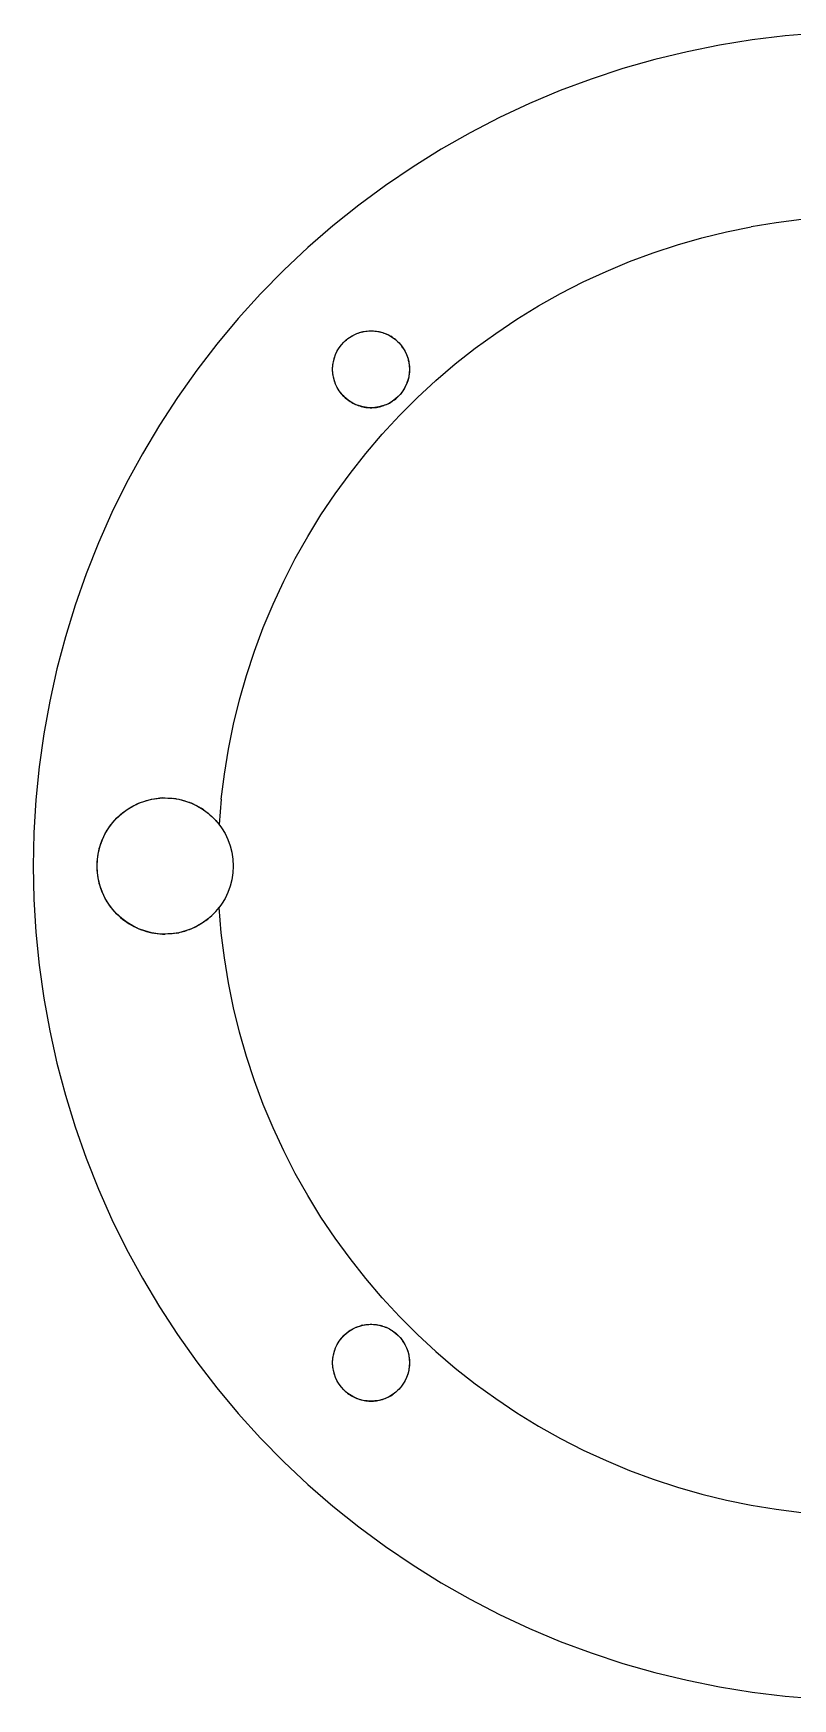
# Model space of a CAD drawing. Header units: millimetres. Extents: x -55 to 178, y -160 to 38.
# Drawn here: x -38 to -3.4, y -37.9 to 37.9 of the extents above; entities that cross this region are included whole.
import ezdxf

# ---------------------------------------------------------------- set-up
doc = ezdxf.new("R2010")
doc.units = ezdxf.units.MM
doc.layers.add('XY', color=7, linetype='Continuous')

msp = doc.modelspace()

# ---------------------------------------------------------------- linework, layer by layer
for centre, radius in [((-22.627, 22.627), 1.75), ((-32, 0), 3.1), ((-22.627, -22.627), 1.75)]:
    msp.add_circle(centre, radius)
at = {"layer": 'XY'}
for p, q in [((-2.265, 37.932), (-3.772, 37.812)), ((-6.764, 37.393), (-8.245, 37.095)), ((-5.272, 37.633), (-6.764, 37.393)), ((-3.772, 37.812), (-5.272, 37.633)), ((-9.713, 36.738), (-11.166, 36.322)), ((-8.245, 37.095), (-9.713, 36.738)), ((-12.602, 35.85), (-14.017, 35.32)), ((-11.166, 36.322), (-12.602, 35.85)), ((-14.017, 35.32), (-15.41, 34.735)), ((-15.41, 34.735), (-16.779, 34.095)), ((-18.121, 33.401), (-19.435, 32.654)), ((-16.779, 34.095), (-18.121, 33.401)), ((-19.435, 32.654), (-20.717, 31.856)), ((-20.717, 31.856), (-21.967, 31.007)), ((-21.967, 31.007), (-23.183, 30.109)), ((-23.183, 30.109), (-24.362, 29.164)), ((-24.362, 29.164), (-25.502, 28.172)), ((-7.575, 28.614), (-6.454, 28.888)), ((-6.454, 28.888), (-5.322, 29.118)), ((-4.183, 29.303), (-5.322, 29.118)), ((-3.037, 29.444), (-4.183, 29.303)), ((-25.502, 28.172), (-26.602, 27.136)), ((-9.782, 27.937), (-8.685, 28.297)), ((-8.685, 28.297), (-7.575, 28.614)), ((-11.93, 27.089), (-10.864, 27.534)), ((-10.864, 27.534), (-9.782, 27.937)), ((-26.602, 27.136), (-27.659, 26.057)), ((-14.005, 26.077), (-12.977, 26.604)), ((-12.977, 26.604), (-11.93, 27.089)), ((-27.659, 26.057), (-28.673, 24.937)), ((-15.011, 25.511), (-14.005, 26.077)), ((-15.994, 24.907), (-15.011, 25.511)), ((-28.673, 24.937), (-29.642, 23.777)), ((-23.273, 24.254), (-23.208, 24.278)), ((-23.208, 24.278), (-23.142, 24.3)), ((-23.142, 24.3), (-23.075, 24.319)), ((-23.075, 24.319), (-23.007, 24.336)), ((-23.007, 24.336), (-22.939, 24.349)), ((-22.939, 24.349), (-22.87, 24.36)), ((-22.87, 24.36), (-22.801, 24.369)), ((-22.801, 24.369), (-22.732, 24.374)), ((-22.732, 24.374), (-22.662, 24.377)), ((-22.662, 24.377), (-22.593, 24.377)), ((-22.593, 24.377), (-22.523, 24.374)), ((-22.523, 24.374), (-22.454, 24.369)), ((-22.454, 24.369), (-22.385, 24.36)), ((-22.385, 24.36), (-22.316, 24.349)), ((-22.316, 24.349), (-22.248, 24.336)), ((-22.248, 24.336), (-22.18, 24.319)), ((-22.18, 24.319), (-22.113, 24.3)), ((-22.113, 24.3), (-22.047, 24.278)), ((-22.047, 24.278), (-21.982, 24.254)), ((-16.954, 24.264), (-15.994, 24.907)), ((-29.642, 23.777), (-30.564, 22.58)), ((-24.149, 23.492), (-24.113, 23.552)), ((-24.113, 23.552), (-24.075, 23.61)), ((-24.075, 23.61), (-24.035, 23.667)), ((-24.035, 23.667), (-23.993, 23.722)), ((-23.993, 23.722), (-23.948, 23.776)), ((-23.948, 23.776), (-23.901, 23.827)), ((-23.901, 23.827), (-23.852, 23.877)), ((-23.852, 23.877), (-23.802, 23.925)), ((-23.802, 23.925), (-23.749, 23.97)), ((-23.749, 23.97), (-23.695, 24.014)), ((-23.695, 24.014), (-23.639, 24.055)), ((-23.639, 24.055), (-23.582, 24.094)), ((-23.582, 24.094), (-23.522, 24.131)), ((-23.522, 24.131), (-23.462, 24.166)), ((-23.462, 24.166), (-23.4, 24.198)), ((-23.4, 24.198), (-23.337, 24.227)), ((-23.337, 24.227), (-23.273, 24.254)), ((-21.982, 24.254), (-21.918, 24.227)), ((-21.918, 24.227), (-21.855, 24.198)), ((-21.793, 24.166), (-21.855, 24.198)), ((-21.793, 24.166), (-21.732, 24.131)), ((-21.673, 24.094), (-21.732, 24.131)), ((-21.673, 24.094), (-21.616, 24.055)), ((-21.616, 24.055), (-21.56, 24.014)), ((-21.506, 23.97), (-21.56, 24.014)), ((-21.506, 23.97), (-21.453, 23.925)), ((-21.453, 23.925), (-21.402, 23.877)), ((-21.402, 23.877), (-21.354, 23.827)), ((-21.354, 23.827), (-21.307, 23.776)), ((-21.307, 23.776), (-21.262, 23.722)), ((-21.262, 23.722), (-21.22, 23.667)), ((-21.18, 23.61), (-21.22, 23.667)), ((-21.18, 23.61), (-21.142, 23.552)), ((-21.142, 23.552), (-21.106, 23.492)), ((-18.793, 22.869), (-17.887, 23.584)), ((-17.887, 23.584), (-16.954, 24.264)), ((-24.376, 22.697), (-24.372, 22.766)), ((-24.372, 22.766), (-24.365, 22.836)), ((-24.365, 22.836), (-24.355, 22.905)), ((-24.355, 22.905), (-24.343, 22.973)), ((-24.343, 22.973), (-24.328, 23.041)), ((-24.328, 23.041), (-24.31, 23.108)), ((-24.31, 23.108), (-24.29, 23.175)), ((-24.29, 23.175), (-24.267, 23.24)), ((-24.267, 23.24), (-24.241, 23.305)), ((-24.241, 23.305), (-24.213, 23.369)), ((-24.213, 23.369), (-24.182, 23.431)), ((-24.182, 23.431), (-24.149, 23.492)), ((-21.106, 23.492), (-21.073, 23.431)), ((-21.073, 23.431), (-21.042, 23.369)), ((-21.042, 23.369), (-21.014, 23.305)), ((-21.014, 23.305), (-20.988, 23.24)), ((-20.988, 23.24), (-20.965, 23.175)), ((-20.965, 23.175), (-20.945, 23.108)), ((-20.945, 23.108), (-20.927, 23.041)), ((-20.912, 22.973), (-20.927, 23.041)), ((-20.912, 22.973), (-20.9, 22.905)), ((-20.9, 22.905), (-20.89, 22.836)), ((-20.89, 22.836), (-20.883, 22.766)), ((-20.883, 22.766), (-20.879, 22.697)), ((-19.671, 22.118), (-18.793, 22.869)), ((-30.564, 22.58), (-31.438, 21.347)), ((-24.377, 22.627), (-24.376, 22.697)), ((-24.376, 22.558), (-24.377, 22.627)), ((-24.372, 22.488), (-24.376, 22.558)), ((-24.365, 22.419), (-24.372, 22.488)), ((-24.355, 22.35), (-24.365, 22.419)), ((-24.343, 22.282), (-24.355, 22.35)), ((-24.328, 22.214), (-24.343, 22.282)), ((-24.31, 22.147), (-24.328, 22.214)), ((-24.29, 22.08), (-24.31, 22.147)), ((-24.267, 22.014), (-24.29, 22.08)), ((-24.241, 21.95), (-24.267, 22.014)), ((-21.014, 21.95), (-20.988, 22.014)), ((-20.988, 22.014), (-20.965, 22.08)), ((-20.965, 22.08), (-20.945, 22.147)), ((-20.945, 22.147), (-20.927, 22.214)), ((-20.912, 22.282), (-20.927, 22.214)), ((-20.9, 22.35), (-20.912, 22.282)), ((-20.89, 22.419), (-20.9, 22.35)), ((-20.883, 22.488), (-20.89, 22.419)), ((-20.879, 22.558), (-20.883, 22.488)), ((-20.879, 22.697), (-20.877, 22.627)), ((-20.877, 22.627), (-20.879, 22.558)), ((-20.518, 21.335), (-19.671, 22.118)), ((-31.438, 21.347), (-32.261, 20.08)), ((-24.213, 21.886), (-24.241, 21.95)), ((-24.182, 21.824), (-24.213, 21.886)), ((-24.149, 21.762), (-24.182, 21.824)), ((-24.113, 21.703), (-24.149, 21.762)), ((-24.075, 21.644), (-24.113, 21.703)), ((-24.035, 21.588), (-24.075, 21.644)), ((-23.993, 21.532), (-24.035, 21.588)), ((-23.948, 21.479), (-23.993, 21.532)), ((-23.901, 21.427), (-23.948, 21.479)), ((-23.901, 21.427), (-23.852, 21.378)), ((-23.852, 21.378), (-23.802, 21.33)), ((-23.802, 21.33), (-23.749, 21.284)), ((-23.749, 21.284), (-23.695, 21.241)), ((-21.56, 21.241), (-21.506, 21.284)), ((-21.506, 21.284), (-21.453, 21.33)), ((-21.453, 21.33), (-21.402, 21.378)), ((-21.402, 21.378), (-21.354, 21.427)), ((-21.307, 21.479), (-21.354, 21.427)), ((-21.335, 20.518), (-20.518, 21.335)), ((-21.262, 21.532), (-21.307, 21.479)), ((-21.22, 21.588), (-21.262, 21.532)), ((-21.18, 21.644), (-21.22, 21.588)), ((-21.142, 21.703), (-21.18, 21.644)), ((-21.106, 21.762), (-21.142, 21.703)), ((-21.073, 21.824), (-21.106, 21.762)), ((-21.073, 21.824), (-21.042, 21.886)), ((-21.042, 21.886), (-21.014, 21.95)), ((-23.695, 21.241), (-23.639, 21.199)), ((-23.639, 21.199), (-23.582, 21.16)), ((-23.582, 21.16), (-23.522, 21.124)), ((-23.522, 21.124), (-23.462, 21.089)), ((-23.462, 21.089), (-23.4, 21.057)), ((-23.4, 21.057), (-23.337, 21.028)), ((-23.337, 21.028), (-23.273, 21.001)), ((-23.273, 21.001), (-23.208, 20.976)), ((-23.208, 20.976), (-23.142, 20.955)), ((-23.142, 20.955), (-23.075, 20.936)), ((-23.075, 20.936), (-23.007, 20.919)), ((-23.007, 20.919), (-22.939, 20.905)), ((-22.939, 20.905), (-22.87, 20.894)), ((-22.87, 20.894), (-22.801, 20.886)), ((-22.801, 20.886), (-22.732, 20.881)), ((-22.732, 20.881), (-22.662, 20.878)), ((-22.662, 20.878), (-22.593, 20.878)), ((-22.593, 20.878), (-22.523, 20.881)), ((-22.523, 20.881), (-22.454, 20.886)), ((-22.454, 20.886), (-22.385, 20.894)), ((-22.385, 20.894), (-22.316, 20.905)), ((-22.316, 20.905), (-22.248, 20.919)), ((-22.248, 20.919), (-22.18, 20.936)), ((-22.18, 20.936), (-22.113, 20.955)), ((-22.118, 19.671), (-21.335, 20.518)), ((-22.113, 20.955), (-22.047, 20.976)), ((-21.982, 21.001), (-22.047, 20.976)), ((-21.982, 21.001), (-21.918, 21.028)), ((-21.918, 21.028), (-21.855, 21.057)), ((-21.855, 21.057), (-21.793, 21.089)), ((-21.793, 21.089), (-21.732, 21.124)), ((-21.732, 21.124), (-21.673, 21.16)), ((-21.673, 21.16), (-21.616, 21.199)), ((-21.616, 21.199), (-21.56, 21.241)), ((-32.261, 20.08), (-33.034, 18.781)), ((-22.869, 18.793), (-22.118, 19.671)), ((-33.034, 18.781), (-33.755, 17.453)), ((-23.584, 17.887), (-22.869, 18.793)), ((-33.755, 17.453), (-34.422, 16.098)), ((-24.264, 16.954), (-23.584, 17.887)), ((-24.907, 15.994), (-24.264, 16.954)), ((-34.422, 16.098), (-35.035, 14.716)), ((-25.511, 15.011), (-24.907, 15.994)), ((-35.035, 14.716), (-35.592, 13.312)), ((-26.077, 14.005), (-25.511, 15.011)), ((-26.604, 12.977), (-26.077, 14.005)), ((-35.592, 13.312), (-36.093, 11.886)), ((-27.089, 11.93), (-26.604, 12.977)), ((-36.093, 11.886), (-36.537, 10.442)), ((-27.534, 10.864), (-27.089, 11.93)), ((-27.937, 9.782), (-27.534, 10.864)), ((-36.537, 10.442), (-36.923, 8.981)), ((-28.297, 8.685), (-27.937, 9.782)), ((-36.923, 8.981), (-37.251, 7.506)), ((-28.614, 7.575), (-28.297, 8.685)), ((-37.251, 7.506), (-37.52, 6.019)), ((-28.888, 6.454), (-28.614, 7.575)), ((-29.118, 5.322), (-28.888, 6.454)), ((-37.52, 6.019), (-37.73, 4.523)), ((-29.303, 4.183), (-29.118, 5.322)), ((-37.73, 4.523), (-37.88, 3.019)), ((-29.444, 3.037), (-29.303, 4.183)), ((-32.729, 3.013), (-32.609, 3.04)), ((-32.609, 3.04), (-32.487, 3.061)), ((-32.487, 3.061), (-32.365, 3.078)), ((-32.365, 3.078), (-32.242, 3.091)), ((-32.119, 3.098), (-32.242, 3.091)), ((-32.119, 3.098), (-31.996, 3.1)), ((-31.996, 3.1), (-31.873, 3.097)), ((-31.873, 3.097), (-31.749, 3.09)), ((-31.749, 3.09), (-31.627, 3.077)), ((-31.505, 3.06), (-31.627, 3.077)), ((-31.505, 3.06), (-31.383, 3.038)), ((-31.383, 3.038), (-31.263, 3.011)), ((-29.444, 3.037), (-29.54, 1.886)), ((-37.88, 3.019), (-37.97, 1.511)), ((-34.124, 2.258), (-34.033, 2.341)), ((-34.033, 2.341), (-33.938, 2.42)), ((-33.938, 2.42), (-33.84, 2.495)), ((-33.84, 2.495), (-33.739, 2.566)), ((-33.739, 2.566), (-33.636, 2.633)), ((-33.636, 2.633), (-33.53, 2.696)), ((-33.53, 2.696), (-33.421, 2.755)), ((-33.421, 2.755), (-33.311, 2.809)), ((-33.311, 2.809), (-33.198, 2.859)), ((-33.198, 2.859), (-33.083, 2.905)), ((-33.083, 2.905), (-32.967, 2.945)), ((-32.967, 2.945), (-32.849, 2.982)), ((-32.849, 2.982), (-32.729, 3.013)), ((-31.263, 3.011), (-31.144, 2.979)), ((-31.144, 2.979), (-31.026, 2.943)), ((-31.026, 2.943), (-30.909, 2.902)), ((-30.909, 2.902), (-30.795, 2.856)), ((-30.682, 2.806), (-30.795, 2.856)), ((-30.682, 2.806), (-30.572, 2.751)), ((-30.572, 2.751), (-30.463, 2.692)), ((-30.463, 2.692), (-30.357, 2.629)), ((-30.254, 2.562), (-30.357, 2.629)), ((-30.254, 2.562), (-30.153, 2.49)), ((-30.153, 2.49), (-30.056, 2.415)), ((-30.056, 2.415), (-29.961, 2.335)), ((-29.961, 2.335), (-29.87, 2.252)), ((-34.724, 1.479), (-34.663, 1.587)), ((-34.663, 1.587), (-34.598, 1.691)), ((-34.598, 1.691), (-34.529, 1.793)), ((-34.529, 1.793), (-34.455, 1.893)), ((-34.455, 1.893), (-34.378, 1.989)), ((-34.378, 1.989), (-34.297, 2.082)), ((-34.297, 2.082), (-34.212, 2.172)), ((-34.212, 2.172), (-34.124, 2.258)), ((-29.87, 2.252), (-29.782, 2.166)), ((-29.782, 2.166), (-29.698, 2.076)), ((-29.698, 2.076), (-29.617, 1.983)), ((-29.617, 1.983), (-29.54, 1.886)), ((-37.97, 1.511), (-38, 0)), ((-35.026, 0.673), (-34.997, 0.793)), ((-34.997, 0.793), (-34.963, 0.912)), ((-34.963, 0.912), (-34.924, 1.029)), ((-34.924, 1.029), (-34.881, 1.144)), ((-34.881, 1.144), (-34.833, 1.258)), ((-34.833, 1.258), (-34.781, 1.37)), ((-34.781, 1.37), (-34.724, 1.479)), ((-35.099, 0.062), (-35.094, 0.185)), ((-35.099, -0.062), (-35.099, 0.062)), ((-35.094, 0.185), (-35.085, 0.308)), ((-35.085, 0.308), (-35.07, 0.43)), ((-35.07, 0.43), (-35.05, 0.552)), ((-35.05, 0.552), (-35.026, 0.673)), ((-38, 0), (-37.97, -1.511)), ((-35.094, -0.185), (-35.099, -0.062)), ((-35.085, -0.308), (-35.094, -0.185)), ((-35.07, -0.43), (-35.085, -0.308)), ((-35.05, -0.552), (-35.07, -0.43)), ((-35.026, -0.673), (-35.05, -0.552)), ((-34.997, -0.793), (-35.026, -0.673)), ((-37.97, -1.511), (-37.88, -3.019)), ((-34.963, -0.912), (-34.997, -0.793)), ((-34.924, -1.029), (-34.963, -0.912)), ((-34.881, -1.144), (-34.924, -1.029)), ((-34.833, -1.258), (-34.881, -1.144)), ((-34.781, -1.37), (-34.833, -1.258)), ((-34.724, -1.479), (-34.781, -1.37)), ((-34.663, -1.587), (-34.724, -1.479)), ((-34.598, -1.691), (-34.663, -1.587)), ((-34.529, -1.793), (-34.598, -1.691)), ((-34.455, -1.893), (-34.529, -1.793)), ((-34.378, -1.989), (-34.455, -1.893)), ((-34.297, -2.082), (-34.378, -1.989)), ((-34.212, -2.172), (-34.297, -2.082)), ((-34.124, -2.258), (-34.212, -2.172)), ((-34.124, -2.258), (-34.033, -2.341)), ((-29.961, -2.335), (-29.87, -2.252)), ((-29.87, -2.252), (-29.782, -2.166)), ((-29.782, -2.166), (-29.698, -2.076)), ((-29.698, -2.076), (-29.617, -1.983)), ((-29.617, -1.983), (-29.54, -1.886)), ((-29.444, -3.037), (-29.54, -1.886)), ((-37.88, -3.019), (-37.73, -4.523)), ((-34.033, -2.341), (-33.938, -2.42)), ((-33.938, -2.42), (-33.84, -2.495)), ((-33.84, -2.495), (-33.739, -2.566)), ((-33.739, -2.566), (-33.636, -2.633)), ((-33.636, -2.633), (-33.53, -2.696)), ((-33.53, -2.696), (-33.421, -2.755)), ((-33.421, -2.755), (-33.311, -2.809)), ((-33.311, -2.809), (-33.198, -2.859)), ((-33.198, -2.859), (-33.083, -2.905)), ((-33.083, -2.905), (-32.967, -2.945)), ((-32.967, -2.945), (-32.849, -2.982)), ((-32.849, -2.982), (-32.729, -3.013)), ((-32.729, -3.013), (-32.609, -3.04)), ((-31.263, -3.011), (-31.383, -3.038)), ((-31.144, -2.979), (-31.263, -3.011)), ((-31.144, -2.979), (-31.026, -2.943)), ((-30.909, -2.902), (-31.026, -2.943)), ((-30.795, -2.856), (-30.909, -2.902)), ((-30.682, -2.806), (-30.795, -2.856)), ((-30.682, -2.806), (-30.572, -2.751)), ((-30.463, -2.692), (-30.572, -2.751)), ((-30.357, -2.629), (-30.463, -2.692)), ((-30.254, -2.562), (-30.357, -2.629)), ((-30.153, -2.49), (-30.254, -2.562)), ((-30.153, -2.49), (-30.056, -2.415)), ((-30.056, -2.415), (-29.961, -2.335)), ((-32.609, -3.04), (-32.487, -3.061)), ((-32.487, -3.061), (-32.365, -3.078)), ((-32.365, -3.078), (-32.242, -3.091)), ((-32.242, -3.091), (-32.119, -3.098)), ((-32.119, -3.098), (-31.996, -3.1)), ((-31.873, -3.097), (-31.996, -3.1)), ((-31.749, -3.09), (-31.873, -3.097)), ((-31.627, -3.077), (-31.749, -3.09)), ((-31.505, -3.06), (-31.627, -3.077)), ((-31.505, -3.06), (-31.383, -3.038)), ((-29.303, -4.183), (-29.444, -3.037)), ((-37.73, -4.523), (-37.52, -6.019)), ((-29.118, -5.322), (-29.303, -4.183)), ((-37.52, -6.019), (-37.251, -7.506)), ((-28.888, -6.454), (-29.118, -5.322)), ((-28.614, -7.575), (-28.888, -6.454)), ((-37.251, -7.506), (-36.923, -8.981)), ((-28.297, -8.685), (-28.614, -7.575)), ((-36.923, -8.981), (-36.537, -10.442)), ((-27.937, -9.782), (-28.297, -8.685)), ((-27.534, -10.864), (-27.937, -9.782)), ((-36.537, -10.442), (-36.093, -11.886)), ((-27.089, -11.93), (-27.534, -10.864)), ((-36.093, -11.886), (-35.592, -13.312)), ((-26.604, -12.977), (-27.089, -11.93)), ((-35.592, -13.312), (-35.035, -14.716)), ((-26.077, -14.005), (-26.604, -12.977)), ((-25.511, -15.011), (-26.077, -14.005)), ((-35.035, -14.716), (-34.422, -16.098)), ((-24.907, -15.994), (-25.511, -15.011)), ((-34.422, -16.098), (-33.755, -17.453)), ((-24.264, -16.954), (-24.907, -15.994)), ((-23.584, -17.887), (-24.264, -16.954)), ((-33.755, -17.453), (-33.034, -18.781)), ((-22.869, -18.793), (-23.584, -17.887)), ((-33.034, -18.781), (-32.261, -20.08)), ((-22.118, -19.671), (-22.869, -18.793)), ((-21.335, -20.518), (-22.118, -19.671)), ((-32.261, -20.08), (-31.438, -21.347)), ((-23.749, -21.284), (-23.695, -21.241)), ((-23.695, -21.241), (-23.639, -21.199)), ((-23.582, -21.16), (-23.639, -21.199)), ((-23.582, -21.16), (-23.522, -21.124)), ((-23.522, -21.124), (-23.462, -21.089)), ((-23.462, -21.089), (-23.4, -21.057)), ((-23.4, -21.057), (-23.337, -21.028)), ((-23.337, -21.028), (-23.273, -21.001)), ((-23.273, -21.001), (-23.208, -20.976)), ((-23.208, -20.976), (-23.142, -20.955)), ((-23.142, -20.955), (-23.075, -20.936)), ((-23.007, -20.919), (-23.075, -20.936)), ((-23.007, -20.919), (-22.939, -20.905)), ((-22.939, -20.905), (-22.87, -20.894)), ((-22.87, -20.894), (-22.801, -20.886)), ((-22.801, -20.886), (-22.732, -20.881)), ((-22.732, -20.881), (-22.662, -20.878)), ((-22.662, -20.878), (-22.593, -20.878)), ((-22.593, -20.878), (-22.523, -20.881)), ((-22.523, -20.881), (-22.454, -20.886)), ((-22.454, -20.886), (-22.385, -20.894)), ((-22.385, -20.894), (-22.316, -20.905)), ((-22.316, -20.905), (-22.248, -20.919)), ((-22.248, -20.919), (-22.18, -20.936)), ((-22.113, -20.955), (-22.18, -20.936)), ((-22.113, -20.955), (-22.047, -20.976)), ((-22.047, -20.976), (-21.982, -21.001)), ((-21.982, -21.001), (-21.918, -21.028)), ((-21.918, -21.028), (-21.855, -21.057)), ((-21.855, -21.057), (-21.793, -21.089)), ((-21.793, -21.089), (-21.732, -21.124)), ((-21.732, -21.124), (-21.673, -21.16)), ((-21.673, -21.16), (-21.616, -21.199)), ((-21.616, -21.199), (-21.56, -21.241)), ((-21.56, -21.241), (-21.506, -21.284)), ((-20.518, -21.335), (-21.335, -20.518)), ((-31.438, -21.347), (-30.564, -22.58)), ((-24.267, -22.014), (-24.241, -21.95)), ((-24.241, -21.95), (-24.213, -21.886)), ((-24.213, -21.886), (-24.182, -21.824)), ((-24.182, -21.824), (-24.149, -21.762)), ((-24.149, -21.762), (-24.113, -21.703)), ((-24.113, -21.703), (-24.075, -21.644)), ((-24.075, -21.644), (-24.035, -21.588)), ((-23.993, -21.532), (-24.035, -21.588)), ((-23.993, -21.532), (-23.948, -21.479)), ((-23.948, -21.479), (-23.901, -21.427)), ((-23.901, -21.427), (-23.852, -21.378)), ((-23.852, -21.378), (-23.802, -21.33)), ((-23.802, -21.33), (-23.749, -21.284)), ((-21.506, -21.284), (-21.453, -21.33)), ((-21.402, -21.378), (-21.453, -21.33)), ((-21.402, -21.378), (-21.354, -21.427)), ((-21.354, -21.427), (-21.307, -21.479)), ((-21.307, -21.479), (-21.262, -21.532)), ((-21.262, -21.532), (-21.22, -21.588)), ((-21.22, -21.588), (-21.18, -21.644)), ((-21.142, -21.703), (-21.18, -21.644)), ((-21.142, -21.703), (-21.106, -21.762)), ((-21.106, -21.762), (-21.073, -21.824)), ((-21.073, -21.824), (-21.042, -21.886)), ((-21.042, -21.886), (-21.014, -21.95)), ((-21.014, -21.95), (-20.988, -22.014)), ((-20.518, -21.335), (-19.671, -22.118)), ((-30.564, -22.58), (-29.642, -23.777)), ((-24.377, -22.627), (-24.376, -22.558)), ((-24.376, -22.697), (-24.377, -22.627)), ((-24.376, -22.558), (-24.372, -22.488)), ((-24.372, -22.766), (-24.376, -22.697)), ((-24.372, -22.488), (-24.365, -22.419)), ((-24.365, -22.419), (-24.355, -22.35)), ((-24.355, -22.35), (-24.343, -22.282)), ((-24.343, -22.282), (-24.328, -22.214)), ((-24.328, -22.214), (-24.31, -22.147)), ((-24.31, -22.147), (-24.29, -22.08)), ((-24.29, -22.08), (-24.267, -22.014)), ((-20.988, -22.014), (-20.965, -22.08)), ((-20.965, -22.08), (-20.945, -22.147)), ((-20.945, -22.147), (-20.927, -22.214)), ((-20.927, -22.214), (-20.912, -22.282)), ((-20.912, -22.282), (-20.9, -22.35)), ((-20.9, -22.35), (-20.89, -22.419)), ((-20.89, -22.419), (-20.883, -22.488)), ((-20.883, -22.488), (-20.879, -22.558)), ((-20.879, -22.697), (-20.883, -22.766)), ((-20.879, -22.558), (-20.877, -22.627)), ((-20.877, -22.627), (-20.879, -22.697)), ((-19.671, -22.118), (-18.793, -22.869)), ((-24.365, -22.836), (-24.372, -22.766)), ((-24.355, -22.905), (-24.365, -22.836)), ((-24.343, -22.973), (-24.355, -22.905)), ((-24.328, -23.041), (-24.343, -22.973)), ((-24.31, -23.108), (-24.328, -23.041)), ((-24.29, -23.175), (-24.31, -23.108)), ((-24.267, -23.24), (-24.29, -23.175)), ((-24.241, -23.305), (-24.267, -23.24)), ((-24.213, -23.369), (-24.241, -23.305)), ((-24.182, -23.431), (-24.213, -23.369)), ((-24.149, -23.492), (-24.182, -23.431)), ((-24.113, -23.552), (-24.149, -23.492)), ((-21.106, -23.492), (-21.142, -23.552)), ((-21.073, -23.431), (-21.106, -23.492)), ((-21.042, -23.369), (-21.073, -23.431)), ((-21.014, -23.305), (-21.042, -23.369)), ((-20.988, -23.24), (-21.014, -23.305)), ((-20.965, -23.175), (-20.988, -23.24)), ((-20.945, -23.108), (-20.965, -23.175)), ((-20.927, -23.041), (-20.945, -23.108)), ((-20.912, -22.973), (-20.927, -23.041)), ((-20.9, -22.905), (-20.912, -22.973)), ((-20.89, -22.836), (-20.9, -22.905)), ((-20.883, -22.766), (-20.89, -22.836)), ((-18.793, -22.869), (-17.887, -23.584)), ((-29.642, -23.777), (-28.673, -24.937)), ((-24.075, -23.61), (-24.113, -23.552)), ((-24.035, -23.667), (-24.075, -23.61)), ((-23.993, -23.722), (-24.035, -23.667)), ((-23.948, -23.776), (-23.993, -23.722)), ((-23.901, -23.827), (-23.948, -23.776)), ((-23.901, -23.827), (-23.852, -23.877)), ((-23.852, -23.877), (-23.802, -23.925)), ((-23.802, -23.925), (-23.749, -23.97)), ((-23.749, -23.97), (-23.695, -24.014)), ((-23.695, -24.014), (-23.639, -24.055)), ((-23.639, -24.055), (-23.582, -24.094)), ((-23.582, -24.094), (-23.522, -24.131)), ((-23.522, -24.131), (-23.462, -24.166)), ((-23.462, -24.166), (-23.4, -24.198)), ((-23.4, -24.198), (-23.337, -24.227)), ((-23.337, -24.227), (-23.273, -24.254)), ((-23.273, -24.254), (-23.208, -24.278)), ((-22.047, -24.278), (-21.982, -24.254)), ((-21.982, -24.254), (-21.918, -24.227)), ((-21.918, -24.227), (-21.855, -24.198)), ((-21.855, -24.198), (-21.793, -24.166)), ((-21.793, -24.166), (-21.732, -24.131)), ((-21.732, -24.131), (-21.673, -24.094)), ((-21.673, -24.094), (-21.616, -24.055)), ((-21.56, -24.014), (-21.616, -24.055)), ((-21.506, -23.97), (-21.56, -24.014)), ((-21.453, -23.925), (-21.506, -23.97)), ((-21.402, -23.877), (-21.453, -23.925)), ((-21.354, -23.827), (-21.402, -23.877)), ((-21.307, -23.776), (-21.354, -23.827)), ((-21.262, -23.722), (-21.307, -23.776)), ((-21.22, -23.667), (-21.262, -23.722)), ((-21.18, -23.61), (-21.22, -23.667)), ((-21.142, -23.552), (-21.18, -23.61)), ((-17.887, -23.584), (-16.954, -24.264)), ((-16.954, -24.264), (-15.994, -24.907)), ((-28.673, -24.937), (-27.659, -26.057)), ((-23.208, -24.278), (-23.142, -24.3)), ((-23.142, -24.3), (-23.075, -24.319)), ((-23.075, -24.319), (-23.007, -24.336)), ((-23.007, -24.336), (-22.939, -24.349)), ((-22.939, -24.349), (-22.87, -24.36)), ((-22.87, -24.36), (-22.801, -24.369)), ((-22.801, -24.369), (-22.732, -24.374)), ((-22.732, -24.374), (-22.662, -24.377)), ((-22.662, -24.377), (-22.593, -24.377)), ((-22.593, -24.377), (-22.523, -24.374)), ((-22.523, -24.374), (-22.454, -24.369)), ((-22.454, -24.369), (-22.385, -24.36)), ((-22.385, -24.36), (-22.316, -24.349)), ((-22.316, -24.349), (-22.248, -24.336)), ((-22.248, -24.336), (-22.18, -24.319)), ((-22.18, -24.319), (-22.113, -24.3)), ((-22.113, -24.3), (-22.047, -24.278)), ((-15.994, -24.907), (-15.011, -25.511)), ((-15.011, -25.511), (-14.005, -26.077)), ((-27.659, -26.057), (-26.602, -27.136)), ((-14.005, -26.077), (-12.977, -26.604)), ((-26.602, -27.136), (-25.502, -28.172)), ((-12.977, -26.604), (-11.93, -27.089)), ((-11.93, -27.089), (-10.864, -27.534)), ((-10.864, -27.534), (-9.782, -27.937)), ((-9.782, -27.937), (-8.685, -28.297)), ((-25.502, -28.172), (-24.362, -29.164)), ((-8.685, -28.297), (-7.575, -28.614)), ((-7.575, -28.614), (-6.454, -28.888)), ((-24.362, -29.164), (-23.183, -30.109)), ((-6.454, -28.888), (-5.322, -29.118)), ((-5.322, -29.118), (-4.183, -29.303)), ((-4.183, -29.303), (-3.037, -29.444)), ((-23.183, -30.109), (-21.967, -31.007)), ((-21.967, -31.007), (-20.717, -31.856)), ((-20.717, -31.856), (-19.435, -32.654)), ((-19.435, -32.654), (-18.121, -33.401)), ((-18.121, -33.401), (-16.779, -34.095)), ((-16.779, -34.095), (-15.41, -34.735)), ((-15.41, -34.735), (-14.017, -35.32)), ((-14.017, -35.32), (-12.602, -35.85)), ((-12.602, -35.85), (-11.166, -36.322)), ((-11.166, -36.322), (-9.713, -36.738)), ((-9.713, -36.738), (-8.245, -37.095)), ((-8.245, -37.095), (-6.764, -37.393)), ((-6.764, -37.393), (-5.272, -37.633)), ((-5.272, -37.633), (-3.772, -37.812)), ((-3.772, -37.812), (-2.265, -37.932))]:
    msp.add_line(p, q, dxfattribs=at)

doc.saveas('drawing.dxf')
